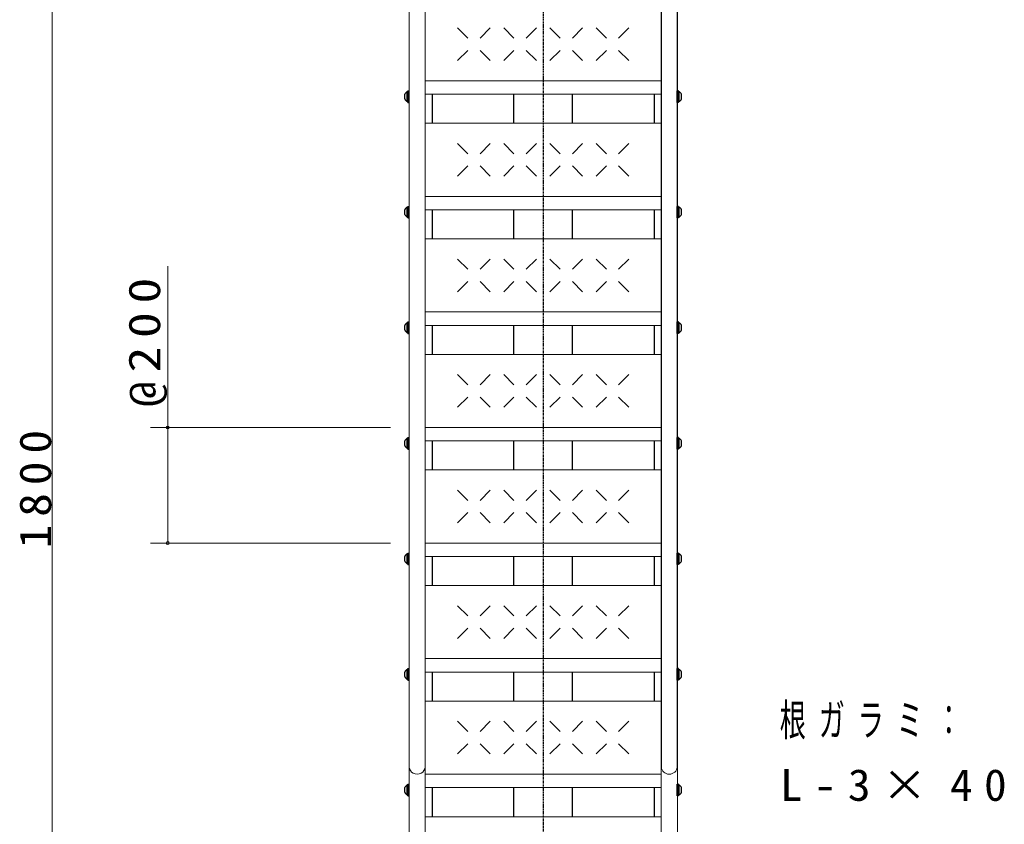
# Model space of a CAD drawing. Units: millimetres at full size; details may follow other scales. Extents: x -11723 to 28, y -1854 to 8010.
# Drawn here: x -4749 to -3045, y 2543 to 3936 of the extents above; entities that cross this region are included whole.
import ezdxf

# ---------------------------------------------------------------- set-up
doc = ezdxf.new("R2010")
doc.units = ezdxf.units.MM
doc.linetypes.add('USER2', pattern=[6, 3, -1, 1, -1])
doc.layers.add('線', color=2, linetype='Continuous', lineweight=25)
doc.layers.add('補助', color=2, linetype='Continuous', lineweight=13)
doc.styles.add('ＭＳ ゴシック', font='')
doc.styles.get('ＭＳ ゴシック').set_extended_font_data('MS Gothic')

# ---------------------------------------------------------------- blocks, each defined once
blk = doc.blocks.new('dimension_origin')
at = {"color": 0, "linetype": 'Continuous', "lineweight": -2}
blk.add_circle((0, 0), 1.25, dxfattribs=at)

msp = doc.modelspace()

# ---------------------------------------------------------------- linework, layer by layer
at = {"layer": '線', "color": 20, "linetype": 'USER2'}
msp.add_line((-3843.169, 5180), (-3843.169, 1730), dxfattribs=at)
at = {"layer": '線', "color": 7, "lineweight": 13}
for p, q in [((-4074.969, 2642.093), (-4074.969, 4316.4)), ((-4047.769, 2642.093), (-4047.769, 4316.4)), ((-3638.569, 2642.093), (-3638.569, 4316.4)), ((-3611.369, 2642.093), (-3611.369, 4316.4)), ((-4075.369, 1930), (-4075.369, 4030)), ((-4047.369, 2004.818), (-4047.369, 4030)), ((-3638.969, 2004.818), (-3638.969, 4030)), ((-3610.969, 1930), (-3610.969, 4030)), ((-4047.369, 3830.003), (-3638.969, 3830.003)), ((-4047.369, 3806.728), (-3638.969, 3806.728)), ((-4047.369, 3756.417), (-3638.969, 3756.417)), ((-4047.369, 3630.003), (-3638.969, 3630.003)), ((-4047.369, 3606.728), (-3638.969, 3606.728)), ((-4047.369, 3556.417), (-3638.969, 3556.417)), ((-4047.369, 3430.003), (-3638.969, 3430.003)), ((-4047.369, 3406.728), (-3638.969, 3406.728)), ((-4047.369, 3356.417), (-3638.969, 3356.417)), ((-4047.369, 3230.003), (-3638.969, 3230.003)), ((-4047.369, 3206.728), (-3638.969, 3206.728)), ((-4047.369, 3156.417), (-3638.969, 3156.417)), ((-4047.369, 3030.003), (-3638.969, 3030.003)), ((-4047.369, 3006.728), (-3638.969, 3006.728)), ((-4047.369, 2956.417), (-3638.969, 2956.417)), ((-4047.369, 2830.003), (-3638.969, 2830.003)), ((-4047.369, 2806.728), (-3638.969, 2806.728)), ((-4047.369, 2756.417), (-3638.969, 2756.417)), ((-4047.369, 2630.003), (-3638.969, 2630.003)), ((-4047.369, 2606.728), (-3638.969, 2606.728)), ((-4047.369, 2556.316), (-3638.969, 2556.316))]:
    msp.add_line(p, q, dxfattribs=at)
at = {"layer": '線'}
for p, q in [((-3973.775, 3903.817), (-3991.453, 3921.494)), ((-3934.884, 3921.494), (-3952.562, 3903.817)), ((-3893.775, 3903.817), (-3911.453, 3921.494)), ((-3854.884, 3921.494), (-3872.562, 3903.817)), ((-3813.775, 3903.817), (-3831.453, 3921.494)), ((-3774.884, 3921.494), (-3792.562, 3903.817)), ((-3733.775, 3903.817), (-3751.453, 3921.494)), ((-3694.884, 3921.494), (-3712.562, 3903.817)), ((-3973.775, 3882.604), (-3991.453, 3864.926)), ((-3934.884, 3864.926), (-3952.562, 3882.604)), ((-3893.775, 3882.604), (-3911.453, 3864.926)), ((-3854.884, 3864.926), (-3872.562, 3882.604)), ((-3813.775, 3882.604), (-3831.453, 3864.926)), ((-3774.884, 3864.926), (-3792.562, 3882.604)), ((-3733.775, 3882.604), (-3751.453, 3864.926)), ((-3694.884, 3864.926), (-3712.562, 3882.604)), ((-4082.719, 3798.703), (-4082.719, 3806.703)), ((-4077.369, 3811.353), (-4078.369, 3811.353)), ((-4078.369, 3794.053), (-4078.369, 3811.353)), ((-4077.369, 3812.703), (-4075.369, 3812.703)), ((-4077.369, 3792.703), (-4077.369, 3812.703)), ((-4077.369, 3794.053), (-4077.369, 3811.353)), ((-4075.369, 3792.703), (-4075.369, 3812.703)), ((-4035.369, 3806.728), (-4035.369, 3756.417)), ((-3893.969, 3756.417), (-3893.969, 3806.728)), ((-3792.369, 3756.417), (-3792.369, 3806.728)), ((-3650.969, 3806.728), (-3650.969, 3756.417)), ((-3608.985, 3812.703), (-3610.985, 3812.703)), ((-3610.985, 3792.703), (-3610.985, 3812.703)), ((-3608.985, 3792.703), (-3608.985, 3812.703)), ((-3608.985, 3811.353), (-3607.985, 3811.353)), ((-3608.985, 3794.053), (-3608.985, 3811.353)), ((-3607.985, 3794.053), (-3607.985, 3811.353)), ((-3603.635, 3798.703), (-3603.635, 3806.703)), ((-4077.369, 3794.053), (-4078.369, 3794.053)), ((-4077.369, 3792.703), (-4075.369, 3792.703)), ((-3608.985, 3792.703), (-3610.985, 3792.703)), ((-3608.985, 3794.053), (-3607.985, 3794.053)), ((-3973.775, 3703.817), (-3991.453, 3721.494)), ((-3934.884, 3721.494), (-3952.562, 3703.817)), ((-3893.775, 3703.817), (-3911.453, 3721.494)), ((-3854.884, 3721.494), (-3872.562, 3703.817)), ((-3813.775, 3703.817), (-3831.453, 3721.494)), ((-3774.884, 3721.494), (-3792.562, 3703.817)), ((-3733.775, 3703.817), (-3751.453, 3721.494)), ((-3694.884, 3721.494), (-3712.562, 3703.817)), ((-3973.775, 3682.604), (-3991.453, 3664.926)), ((-3934.884, 3664.926), (-3952.562, 3682.604)), ((-3893.775, 3682.604), (-3911.453, 3664.926)), ((-3854.884, 3664.926), (-3872.562, 3682.604)), ((-3813.775, 3682.604), (-3831.453, 3664.926)), ((-3774.884, 3664.926), (-3792.562, 3682.604)), ((-3733.775, 3682.604), (-3751.453, 3664.926)), ((-3694.884, 3664.926), (-3712.562, 3682.604)), ((-4082.719, 3598.703), (-4082.719, 3606.703)), ((-4077.369, 3611.353), (-4078.369, 3611.353)), ((-4078.369, 3594.053), (-4078.369, 3611.353)), ((-4077.369, 3612.703), (-4075.369, 3612.703)), ((-4077.369, 3592.703), (-4077.369, 3612.703)), ((-4077.369, 3594.053), (-4077.369, 3611.353)), ((-4075.369, 3592.703), (-4075.369, 3612.703)), ((-4035.369, 3606.728), (-4035.369, 3556.417)), ((-3893.969, 3556.417), (-3893.969, 3606.728)), ((-3792.369, 3556.417), (-3792.369, 3606.728)), ((-3650.969, 3606.728), (-3650.969, 3556.417)), ((-3608.985, 3612.703), (-3610.985, 3612.703)), ((-3610.985, 3592.703), (-3610.985, 3612.703)), ((-3608.985, 3592.703), (-3608.985, 3612.703)), ((-3608.985, 3611.353), (-3607.985, 3611.353)), ((-3608.985, 3594.053), (-3608.985, 3611.353)), ((-3607.985, 3594.053), (-3607.985, 3611.353)), ((-3603.635, 3598.703), (-3603.635, 3606.703)), ((-4077.369, 3594.053), (-4078.369, 3594.053)), ((-4077.369, 3592.703), (-4075.369, 3592.703)), ((-3608.985, 3592.703), (-3610.985, 3592.703)), ((-3608.985, 3594.053), (-3607.985, 3594.053)), ((-3973.775, 3503.817), (-3991.453, 3521.494)), ((-3934.884, 3521.494), (-3952.562, 3503.817)), ((-3893.775, 3503.817), (-3911.453, 3521.494)), ((-3854.884, 3521.494), (-3872.562, 3503.817)), ((-3813.775, 3503.817), (-3831.453, 3521.494)), ((-3774.884, 3521.494), (-3792.562, 3503.817)), ((-3733.775, 3503.817), (-3751.453, 3521.494)), ((-3694.884, 3521.494), (-3712.562, 3503.817)), ((-3973.775, 3482.604), (-3991.453, 3464.926)), ((-3934.884, 3464.926), (-3952.562, 3482.604)), ((-3893.775, 3482.604), (-3911.453, 3464.926)), ((-3854.884, 3464.926), (-3872.562, 3482.604)), ((-3813.775, 3482.604), (-3831.453, 3464.926)), ((-3774.884, 3464.926), (-3792.562, 3482.604)), ((-3733.775, 3482.604), (-3751.453, 3464.926)), ((-3694.884, 3464.926), (-3712.562, 3482.604)), ((-4077.369, 3411.353), (-4078.369, 3411.353)), ((-4078.369, 3394.053), (-4078.369, 3411.353)), ((-4077.369, 3412.703), (-4075.369, 3412.703)), ((-4077.369, 3392.703), (-4077.369, 3412.703)), ((-4077.369, 3394.053), (-4077.369, 3411.353)), ((-4075.369, 3392.703), (-4075.369, 3412.703)), ((-3608.985, 3412.703), (-3610.985, 3412.703)), ((-3610.985, 3392.703), (-3610.985, 3412.703)), ((-3608.985, 3392.703), (-3608.985, 3412.703)), ((-3608.985, 3411.353), (-3607.985, 3411.353)), ((-3608.985, 3394.053), (-3608.985, 3411.353)), ((-3607.985, 3394.053), (-3607.985, 3411.353)), ((-4082.719, 3398.703), (-4082.719, 3406.703)), ((-4077.369, 3394.053), (-4078.369, 3394.053)), ((-4077.369, 3392.703), (-4075.369, 3392.703)), ((-4035.369, 3406.728), (-4035.369, 3356.417)), ((-3893.969, 3356.417), (-3893.969, 3406.728)), ((-3792.369, 3356.417), (-3792.369, 3406.728)), ((-3650.969, 3406.728), (-3650.969, 3356.417)), ((-3608.985, 3392.703), (-3610.985, 3392.703)), ((-3608.985, 3394.053), (-3607.985, 3394.053)), ((-3603.635, 3398.703), (-3603.635, 3406.703)), ((-3973.775, 3303.817), (-3991.453, 3321.494)), ((-3934.884, 3321.494), (-3952.562, 3303.817)), ((-3893.775, 3303.817), (-3911.453, 3321.494)), ((-3854.884, 3321.494), (-3872.562, 3303.817)), ((-3813.775, 3303.817), (-3831.453, 3321.494)), ((-3774.884, 3321.494), (-3792.562, 3303.817)), ((-3733.775, 3303.817), (-3751.453, 3321.494)), ((-3694.884, 3321.494), (-3712.562, 3303.817)), ((-3973.775, 3282.604), (-3991.453, 3264.926)), ((-3934.884, 3264.926), (-3952.562, 3282.604)), ((-3893.775, 3282.604), (-3911.453, 3264.926)), ((-3854.884, 3264.926), (-3872.562, 3282.604)), ((-3813.775, 3282.604), (-3831.453, 3264.926)), ((-3774.884, 3264.926), (-3792.562, 3282.604)), ((-3733.775, 3282.604), (-3751.453, 3264.926)), ((-3694.884, 3264.926), (-3712.562, 3282.604)), ((-4082.719, 3198.703), (-4082.719, 3206.703)), ((-4077.369, 3211.353), (-4078.369, 3211.353)), ((-4078.369, 3194.053), (-4078.369, 3211.353)), ((-4077.369, 3212.703), (-4075.369, 3212.703)), ((-4077.369, 3192.703), (-4077.369, 3212.703)), ((-4077.369, 3194.053), (-4077.369, 3211.353)), ((-4075.369, 3192.703), (-4075.369, 3212.703)), ((-4035.369, 3206.728), (-4035.369, 3156.417)), ((-3893.969, 3156.417), (-3893.969, 3206.728)), ((-3792.369, 3156.417), (-3792.369, 3206.728)), ((-3650.969, 3206.728), (-3650.969, 3156.417)), ((-3608.985, 3212.703), (-3610.985, 3212.703)), ((-3610.985, 3192.703), (-3610.985, 3212.703)), ((-3608.985, 3192.703), (-3608.985, 3212.703)), ((-3608.985, 3211.353), (-3607.985, 3211.353)), ((-3608.985, 3194.053), (-3608.985, 3211.353)), ((-3607.985, 3194.053), (-3607.985, 3211.353)), ((-3603.635, 3198.703), (-3603.635, 3206.703)), ((-4077.369, 3194.053), (-4078.369, 3194.053)), ((-4077.369, 3192.703), (-4075.369, 3192.703)), ((-3608.985, 3192.703), (-3610.985, 3192.703)), ((-3608.985, 3194.053), (-3607.985, 3194.053)), ((-3973.775, 3103.817), (-3991.453, 3121.494)), ((-3934.884, 3121.494), (-3952.562, 3103.817)), ((-3893.775, 3103.817), (-3911.453, 3121.494)), ((-3854.884, 3121.494), (-3872.562, 3103.817)), ((-3813.775, 3103.817), (-3831.453, 3121.494)), ((-3774.884, 3121.494), (-3792.562, 3103.817)), ((-3733.775, 3103.817), (-3751.453, 3121.494)), ((-3694.884, 3121.494), (-3712.562, 3103.817)), ((-3973.775, 3082.604), (-3991.453, 3064.926)), ((-3934.884, 3064.926), (-3952.562, 3082.604)), ((-3893.775, 3082.604), (-3911.453, 3064.926)), ((-3854.884, 3064.926), (-3872.562, 3082.604)), ((-3813.775, 3082.604), (-3831.453, 3064.926)), ((-3774.884, 3064.926), (-3792.562, 3082.604)), ((-3733.775, 3082.604), (-3751.453, 3064.926)), ((-3694.884, 3064.926), (-3712.562, 3082.604)), ((-4082.719, 2998.703), (-4082.719, 3006.703)), ((-4077.369, 3011.353), (-4078.369, 3011.353)), ((-4078.369, 2994.053), (-4078.369, 3011.353)), ((-4077.369, 3012.703), (-4075.369, 3012.703)), ((-4077.369, 2992.703), (-4077.369, 3012.703)), ((-4077.369, 2994.053), (-4077.369, 3011.353)), ((-4075.369, 2992.703), (-4075.369, 3012.703)), ((-4035.369, 3006.728), (-4035.369, 2956.417)), ((-3893.969, 2956.417), (-3893.969, 3006.728)), ((-3792.369, 2956.417), (-3792.369, 3006.728)), ((-3650.969, 3006.728), (-3650.969, 2956.417)), ((-3608.985, 3012.703), (-3610.985, 3012.703)), ((-3610.985, 2992.703), (-3610.985, 3012.703)), ((-3608.985, 2992.703), (-3608.985, 3012.703)), ((-3608.985, 3011.353), (-3607.985, 3011.353)), ((-3608.985, 2994.053), (-3608.985, 3011.353)), ((-3607.985, 2994.053), (-3607.985, 3011.353)), ((-3603.635, 2998.703), (-3603.635, 3006.703)), ((-4077.369, 2994.053), (-4078.369, 2994.053)), ((-4077.369, 2992.703), (-4075.369, 2992.703)), ((-3608.985, 2992.703), (-3610.985, 2992.703)), ((-3608.985, 2994.053), (-3607.985, 2994.053)), ((-3973.775, 2903.817), (-3991.453, 2921.494)), ((-3934.884, 2921.494), (-3952.562, 2903.817)), ((-3893.775, 2903.817), (-3911.453, 2921.494)), ((-3854.884, 2921.494), (-3872.562, 2903.817)), ((-3813.775, 2903.817), (-3831.453, 2921.494)), ((-3774.884, 2921.494), (-3792.562, 2903.817)), ((-3733.775, 2903.817), (-3751.453, 2921.494)), ((-3694.884, 2921.494), (-3712.562, 2903.817)), ((-3973.775, 2882.604), (-3991.453, 2864.926)), ((-3934.884, 2864.926), (-3952.562, 2882.604)), ((-3893.775, 2882.604), (-3911.453, 2864.926)), ((-3854.884, 2864.926), (-3872.562, 2882.604)), ((-3813.775, 2882.604), (-3831.453, 2864.926)), ((-3774.884, 2864.926), (-3792.562, 2882.604)), ((-3733.775, 2882.604), (-3751.453, 2864.926)), ((-3694.884, 2864.926), (-3712.562, 2882.604)), ((-4077.369, 2812.703), (-4075.369, 2812.703)), ((-4077.369, 2792.703), (-4077.369, 2812.703)), ((-4075.369, 2792.703), (-4075.369, 2812.703)), ((-3608.985, 2812.703), (-3610.985, 2812.703)), ((-3610.985, 2792.703), (-3610.985, 2812.703)), ((-3608.985, 2792.703), (-3608.985, 2812.703)), ((-4082.719, 2798.703), (-4082.719, 2806.703)), ((-4077.369, 2811.353), (-4078.369, 2811.353)), ((-4078.369, 2794.053), (-4078.369, 2811.353)), ((-4077.369, 2794.053), (-4077.369, 2811.353)), ((-4035.369, 2806.728), (-4035.369, 2756.417)), ((-3893.969, 2756.417), (-3893.969, 2806.728)), ((-3792.369, 2756.417), (-3792.369, 2806.728)), ((-3650.969, 2806.728), (-3650.969, 2756.417)), ((-3608.985, 2811.353), (-3607.985, 2811.353)), ((-3608.985, 2794.053), (-3608.985, 2811.353)), ((-3607.985, 2794.053), (-3607.985, 2811.353)), ((-3603.635, 2798.703), (-3603.635, 2806.703)), ((-4077.369, 2794.053), (-4078.369, 2794.053)), ((-4077.369, 2792.703), (-4075.369, 2792.703)), ((-3608.985, 2792.703), (-3610.985, 2792.703)), ((-3608.985, 2794.053), (-3607.985, 2794.053)), ((-3973.775, 2703.817), (-3991.453, 2721.494)), ((-3934.884, 2721.494), (-3952.562, 2703.817)), ((-3893.775, 2703.817), (-3911.453, 2721.494)), ((-3854.884, 2721.494), (-3872.562, 2703.817)), ((-3813.775, 2703.817), (-3831.453, 2721.494)), ((-3774.884, 2721.494), (-3792.562, 2703.817)), ((-3733.775, 2703.817), (-3751.453, 2721.494)), ((-3694.884, 2721.494), (-3712.562, 2703.817)), ((-3973.775, 2682.604), (-3991.453, 2664.926)), ((-3934.884, 2664.926), (-3952.562, 2682.604)), ((-3893.775, 2682.604), (-3911.453, 2664.926)), ((-3854.884, 2664.926), (-3872.562, 2682.604)), ((-3813.775, 2682.604), (-3831.453, 2664.926)), ((-3774.884, 2664.926), (-3792.562, 2682.604)), ((-3733.775, 2682.604), (-3751.453, 2664.926)), ((-3694.884, 2664.926), (-3712.562, 2682.604)), ((-4077.369, 2611.353), (-4078.369, 2611.353)), ((-4078.369, 2594.053), (-4078.369, 2611.353)), ((-4077.369, 2612.703), (-4075.369, 2612.703)), ((-4077.369, 2592.703), (-4077.369, 2612.703)), ((-4077.369, 2594.053), (-4077.369, 2611.353)), ((-4075.369, 2592.703), (-4075.369, 2612.703)), ((-3608.985, 2612.703), (-3610.985, 2612.703)), ((-3610.985, 2592.703), (-3610.985, 2612.703)), ((-3608.985, 2592.703), (-3608.985, 2612.703)), ((-3608.985, 2611.353), (-3607.985, 2611.353)), ((-3608.985, 2594.053), (-3608.985, 2611.353)), ((-3607.985, 2594.053), (-3607.985, 2611.353)), ((-4082.719, 2598.703), (-4082.719, 2606.703)), ((-4077.369, 2594.053), (-4078.369, 2594.053)), ((-4077.369, 2592.703), (-4075.369, 2592.703)), ((-4035.369, 2606.728), (-4035.369, 2556.316)), ((-3893.969, 2556.417), (-3893.969, 2606.728)), ((-3792.369, 2556.417), (-3792.369, 2606.728)), ((-3650.969, 2606.728), (-3650.969, 2556.316)), ((-3608.985, 2592.703), (-3610.985, 2592.703)), ((-3608.985, 2594.053), (-3607.985, 2594.053)), ((-3603.635, 2598.703), (-3603.635, 2606.703))]:
    msp.add_line(p, q, dxfattribs=at)
for centre, start, end in [((-4073.782, 3802.703), 117.93242, 155.88589), ((-3612.571, 3802.703), 24.11411, 62.06758), ((-4073.782, 3802.703), 204.11411, 242.06758), ((-3612.571, 3802.703), 297.93242, 335.88589), ((-4073.782, 3602.703), 117.93242, 155.88589), ((-4073.782, 3602.703), 204.11411, 242.06758), ((-3612.571, 3602.703), 24.11411, 62.06758), ((-3612.571, 3602.703), 297.93242, 335.88589), ((-4073.782, 3402.703), 117.93242, 155.88589), ((-3612.571, 3402.703), 24.11411, 62.06758), ((-4073.782, 3402.703), 204.11411, 242.06758), ((-3612.571, 3402.703), 297.93242, 335.88589), ((-4073.782, 3202.703), 117.93242, 155.88589), ((-3612.571, 3202.703), 24.11411, 62.06758), ((-4073.782, 3202.703), 204.11411, 242.06758), ((-3612.571, 3202.703), 297.93242, 335.88589), ((-4073.782, 3002.703), 117.93242, 155.88589), ((-3612.571, 3002.703), 24.11411, 62.06758), ((-4073.782, 3002.703), 204.11411, 242.06758), ((-3612.571, 3002.703), 297.93242, 335.88589), ((-4073.782, 2802.703), 117.93242, 155.88589), ((-4073.782, 2802.703), 204.11411, 242.06758), ((-3612.571, 2802.703), 24.11411, 62.06758), ((-3612.571, 2802.703), 297.93242, 335.88589), ((-4073.782, 2602.703), 117.93242, 155.88589), ((-3612.571, 2602.703), 24.11411, 62.06758), ((-4073.782, 2602.703), 204.11411, 242.06758), ((-3612.571, 2602.703), 297.93242, 335.88589)]:
    msp.add_arc(centre, 9.791, start, end, dxfattribs=at)
at = {"layer": '線', "color": 7, "lineweight": 13}
for centre, major_axis, start_param, end_param in [((-4061.369, 2642.093), (13.6, 0), 3.14159265, 6.28318531), ((-3624.969, 2642.093), (-13.6, 0), 6.28318531, 9.42477796)]:
    msp.add_ellipse(centre, major_axis=major_axis, ratio=0.891007, start_param=start_param, end_param=end_param, dxfattribs=at)
at = {"layer": '補助'}
for p, q in [((-4693.169, 2230), (-4693.169, 4030)), ((-4493.169, 3030.003), (-4493.169, 3509.003)), ((-4107.369, 3230.003), (-4523.169, 3230.003)), ((-4107.369, 3030.003), (-4523.169, 3030.003))]:
    msp.add_line(p, q, dxfattribs=at)

# ---------------------------------------------------------------- block references
at = {"layer": '補助', "xscale": 2, "yscale": 2}
for p, rotation in [((-4493.169, 3230.003), 270), ((-4493.169, 3030.003), 90)]:
    msp.add_blockref('dimension_origin', p, dxfattribs=dict(at, rotation=rotation))

# ---------------------------------------------------------------- texts
at = {"layer": '補助', "char_height": 54.99, "attachment_point": 8, "rotation": 90, "style": 'ＭＳ ゴシック'}
for s, insert in [('\\T1.33;\\W1.2;@200', (-4494.169, 3384.717)), ('\\T1.33;\\W1.1;1800', (-4694.169, 3130))]:
    msp.add_mtext(s, dxfattribs=dict(at, insert=insert))
at = {"layer": '補助', "char_height": 54.99, "attachment_point": 1, "style": 'ＭＳ ゴシック'}
for s, insert in [('\\T1.5;\\W0.6;根ガラミ：', (-3433.59, 2751.25)), ('\\T1.5;\\W1.05;L-3×40', (-3433.59, 2638.75))]:
    msp.add_mtext(s, dxfattribs=dict(at, insert=insert))

doc.saveas('drawing.dxf')
